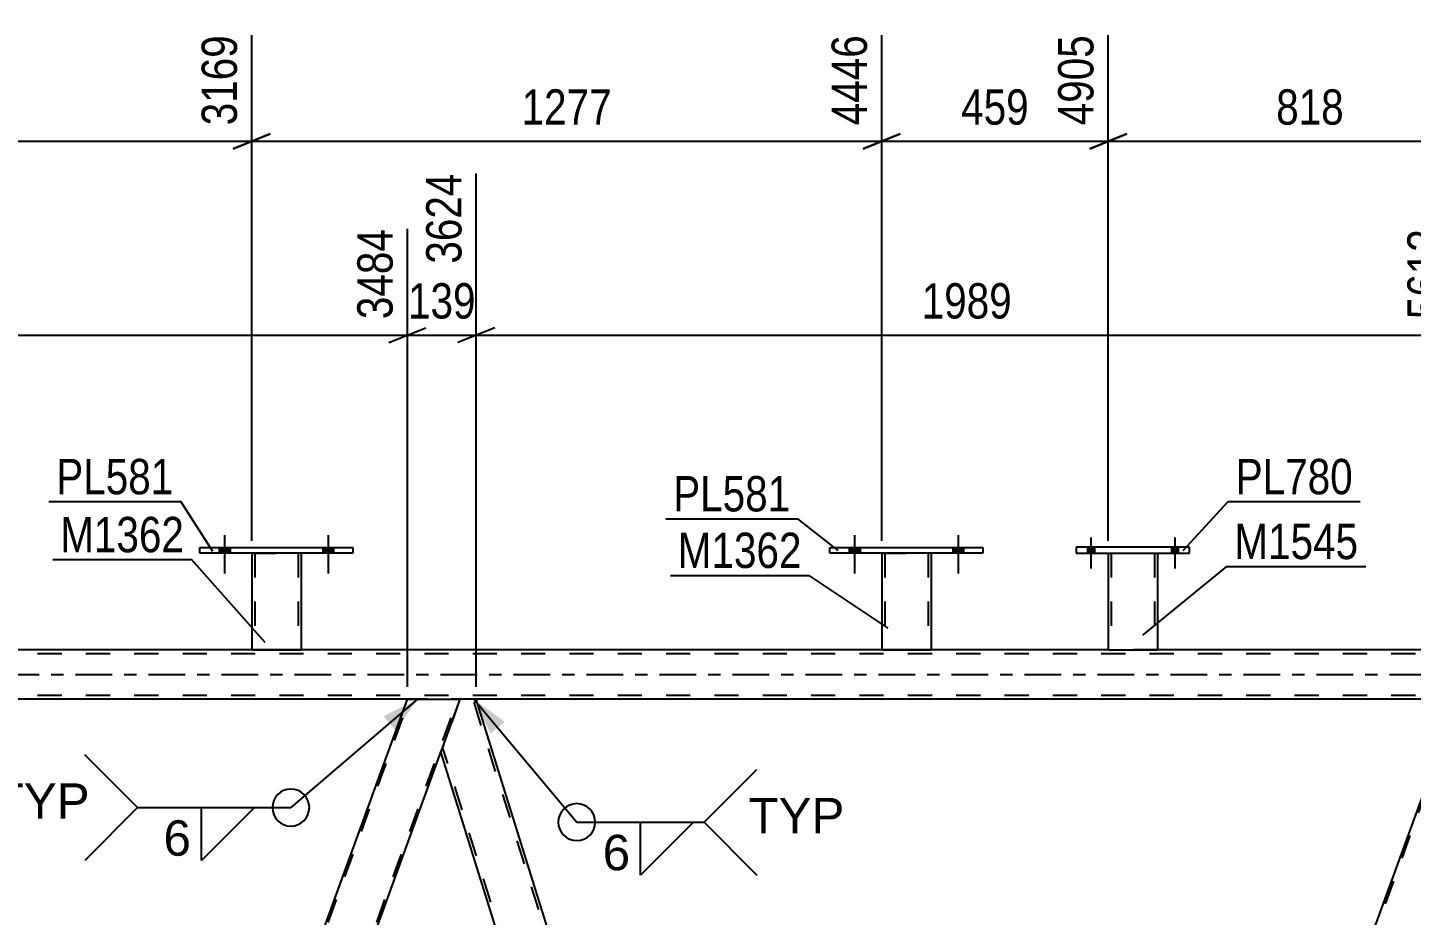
# Model space of a CAD drawing. Header units: millimetres. Extents: x 0 to 841, y 0 to 594.
# Drawn here: x 187.2 to 299.4, y 440.1 to 512.1 of the extents above; entities that cross this region are included whole.
import ezdxf

# ---------------------------------------------------------------- set-up
doc = ezdxf.new("R2010")
doc.units = ezdxf.units.MM
doc.linetypes.add('DXK_LINE_DOT2', pattern=[3.9198, 1.9599, -1.9599])
doc.linetypes.add('DXK_LINE_DOT3', pattern=[5.9187, 2.979, -0.9799, 0.9799, -0.9799])
doc.styles.add('Arial', font='ARIAL.TTF', dxfattribs={"height": 0.2})
doc.styles.add('Arial Narrow', font='ARIALN.TTF', dxfattribs={"height": 0.2})

# ---------------------------------------------------------------- blocks, each defined once
blk = doc.blocks.new('Part-318885039-4270 - 3851')
at = {"color": 2, "linetype": 'Continuous'}
for p, q in [((252.23, 469.98), (264.63, 469.98)), ((252.23, 469.5), (252.23, 469.98)), ((264.63, 469.5), (252.23, 469.5)), ((264.63, 469.98), (264.63, 469.5))]:
    blk.add_line(p, q, dxfattribs=at)
blk = doc.blocks.new('Part-318885039-3908 - 3851')
at = {"color": 7, "linetype": 'DXK_LINE_DOT2'}
for p, q in [((303.28, 457.66), (259.16, 336.44)), ((307.19, 457.66), (263.07, 336.44)), ((307.36, 457.66), (305.84, 453.46)), ((258.99, 336.44), (260.23, 339.87)), ((263.24, 336.44), (258.99, 336.44))]:
    blk.add_line(p, q, dxfattribs=at)
at = {"color": 2, "linetype": 'Continuous'}
for p, q in [((303.11, 457.66), (260.23, 339.87)), ((307.36, 457.66), (303.11, 457.66)), ((305.84, 453.46), (263.24, 336.44))]:
    blk.add_line(p, q, dxfattribs=at)
blk = doc.blocks.new('Part-318885039-3918 - 3851')
at = {"color": 2, "linetype": 'Continuous'}
for p, q in [((274.79, 461.66), (78.6, 461.66)), ((636.79, 461.66), (278.79, 461.66)), ((217.97, 457.66), (138.41, 457.66)), ((303.11, 457.66), (223.55, 457.66))]:
    blk.add_line(p, q, dxfattribs=at)
at = {"color": 7, "linetype": 'DXK_LINE_DOT2'}
for p, q in [((742.64, 461.34), (78.6, 461.34)), ((278.79, 461.66), (274.79, 461.66)), ((742.64, 457.98), (78.6, 457.98)), ((733.04, 457.66), (217.97, 457.66)), ((223.55, 457.66), (217.97, 457.66))]:
    blk.add_line(p, q, dxfattribs=at)
at = {"color": 7, "linetype": 'DXK_LINE_DOT3'}
blk.add_line((78.6, 459.66), (742.64, 459.66), dxfattribs=at)
blk = doc.blocks.new('Part-318885039-4019 - 3851')
at = {"color": 7, "linetype": 'DXK_LINE_DOT2'}
for p, q in [((174.02, 336.44), (218.14, 457.66)), ((177.94, 336.44), (222.06, 457.66)), ((222.23, 457.66), (220.7, 453.46)), ((173.85, 336.44), (175.61, 341.27)), ((178.11, 336.44), (179.87, 341.27)), ((178.11, 336.44), (173.85, 336.44))]:
    blk.add_line(p, q, dxfattribs=at)
at = {"color": 2, "linetype": 'Continuous'}
for p, q in [((175.61, 341.27), (217.97, 457.66)), ((217.97, 457.66), (222.23, 457.66)), ((179.87, 341.27), (220.7, 453.46))]:
    blk.add_line(p, q, dxfattribs=at)
blk = doc.blocks.new('Part-318885039-4033 - 3851')
at = {"color": 2, "linetype": 'Continuous'}
for p, q in [((222.23, 457.66), (220.7, 453.47)), ((223.55, 457.66), (222.23, 457.66)), ((260.25, 339.91), (223.55, 457.66)), ((257.14, 336.44), (220.68, 453.41)), ((220.7, 453.47), (220.7, 453.46)), ((258.99, 336.44), (260.23, 339.87))]:
    blk.add_line(p, q, dxfattribs=at)
at = {"color": 7, "linetype": 'DXK_LINE_DOT2'}
for p, q in [((260.11, 339.54), (223.3, 457.66)), ((220.7, 453.47), (220.68, 453.41)), ((257.39, 336.44), (220.82, 453.79)), ((260.23, 339.87), (260.25, 339.91)), ((258.99, 336.44), (257.14, 336.44))]:
    blk.add_line(p, q, dxfattribs=at)
blk = doc.blocks.new('Part-318885039-4298 - 3851')
at = {"color": 2, "linetype": 'Continuous'}
for p, q in [((272.19, 469.99), (272.19, 469.51)), ((281.39, 469.99), (272.19, 469.99)), ((272.19, 469.51), (281.39, 469.51)), ((281.39, 469.51), (281.39, 469.99))]:
    blk.add_line(p, q, dxfattribs=at)
blk = doc.blocks.new('Bolt-318885039-4109 - 3851')
at = {"linetype": 'Continuous'}
for points in [[(202.71, 469.5), (203.59, 469.5), (203.59, 469.98), (202.71, 469.98)], [(211.11, 469.5), (211.99, 469.5), (211.99, 469.98), (211.11, 469.98)]]:
    blk.add_hatch(color=1, dxfattribs=at).paths.add_polyline_path(points)
at = {"color": 1, "linetype": 'Continuous'}
for p, q in [((203.15, 470.98), (203.15, 467.86)), ((211.55, 470.98), (211.55, 467.86)), ((202.71, 469.98), (202.71, 469.5)), ((203.59, 469.98), (203.59, 469.5)), ((211.11, 469.98), (211.11, 469.5)), ((211.99, 469.98), (211.99, 469.5))]:
    blk.add_line(p, q, dxfattribs=at)
blk = doc.blocks.new('Part-318885039-4293 - 3851')
at = {"color": 2, "linetype": 'Continuous'}
for p, q in [((274.79, 469.51), (274.79, 461.66)), ((278.79, 469.51), (278.79, 461.66)), ((274.79, 461.66), (278.79, 461.66))]:
    blk.add_line(p, q, dxfattribs=at)
at = {"color": 7, "linetype": 'DXK_LINE_DOT2'}
for p, q in [((274.79, 469.51), (278.79, 469.51)), ((275.03, 469.51), (275.03, 461.66)), ((278.55, 469.51), (278.55, 461.66)), ((278.5, 461.66), (278.54, 461.66)), ((278.5, 461.66), (278.54, 461.66)), ((278.54, 461.66), (278.55, 461.66)), ((278.54, 461.66), (278.55, 461.66))]:
    blk.add_line(p, q, dxfattribs=at)
blk = doc.blocks.new('Part-318885039-4093 - 3851')
at = {"color": 7, "linetype": 'DXK_LINE_DOT2'}
for p, q in [((256.43, 469.51), (260.43, 469.51)), ((256.43, 469.5), (256.43, 469.51)), ((256.43, 469.51), (256.43, 469.5)), ((256.67, 469.51), (256.67, 461.67)), ((260.19, 469.51), (260.19, 461.67)), ((260.43, 469.51), (260.43, 469.5)), ((260.43, 469.5), (260.43, 469.51)), ((260.13, 461.67), (260.17, 461.67)), ((260.13, 461.67), (260.17, 461.67)), ((260.17, 461.67), (260.19, 461.67)), ((260.17, 461.67), (260.19, 461.67))]:
    blk.add_line(p, q, dxfattribs=at)
at = {"color": 2, "linetype": 'Continuous'}
for p, q in [((256.43, 469.5), (256.43, 461.67)), ((260.43, 469.5), (260.43, 461.67)), ((256.43, 461.67), (260.43, 461.67))]:
    blk.add_line(p, q, dxfattribs=at)
blk = doc.blocks.new('Bolt-318885039-4128 - 3851')
at = {"linetype": 'Continuous'}
for points in [[(202.71, 469.5), (203.59, 469.5), (203.59, 469.98), (202.71, 469.98)], [(211.11, 469.5), (211.99, 469.5), (211.99, 469.98), (211.11, 469.98)]]:
    blk.add_hatch(color=1, dxfattribs=at).paths.add_polyline_path(points)
at = {"color": 1, "linetype": 'Continuous'}
for p, q in [((203.15, 470.98), (203.15, 467.86)), ((211.55, 470.98), (211.55, 467.86)), ((202.71, 469.98), (202.71, 469.5)), ((203.59, 469.98), (203.59, 469.5)), ((211.11, 469.98), (211.11, 469.5)), ((211.99, 469.98), (211.99, 469.5))]:
    blk.add_line(p, q, dxfattribs=at)
blk = doc.blocks.new('Part-318885039-4239 - 3851')
at = {"color": 7, "linetype": 'DXK_LINE_DOT2'}
for p, q in [((205.35, 469.51), (209.35, 469.51)), ((205.35, 469.5), (205.35, 469.51)), ((205.35, 469.51), (205.35, 469.5)), ((205.59, 469.51), (205.59, 461.67)), ((209.11, 469.51), (209.11, 461.67)), ((209.35, 469.51), (209.35, 469.5)), ((209.35, 469.5), (209.35, 469.51)), ((209.05, 461.67), (209.09, 461.67)), ((209.05, 461.67), (209.09, 461.67)), ((209.09, 461.67), (209.11, 461.67)), ((209.09, 461.67), (209.11, 461.67))]:
    blk.add_line(p, q, dxfattribs=at)
at = {"color": 2, "linetype": 'Continuous'}
for p, q in [((205.35, 469.5), (205.35, 461.67)), ((209.35, 469.5), (209.35, 461.67)), ((205.35, 461.67), (209.35, 461.67))]:
    blk.add_line(p, q, dxfattribs=at)
blk = doc.blocks.new('Part-318885039-4244 - 3851')
at = {"color": 2, "linetype": 'Continuous'}
for p, q in [((201.15, 469.98), (213.55, 469.98)), ((201.15, 469.5), (201.15, 469.98)), ((213.55, 469.5), (201.15, 469.5)), ((213.55, 469.98), (213.55, 469.5))]:
    blk.add_line(p, q, dxfattribs=at)
blk = doc.blocks.new('Bolt-318885039-4282 - 3851')
at = {"linetype": 'Continuous'}
for points in [[(253.79, 469.5), (254.67, 469.5), (254.67, 469.98), (253.79, 469.98)], [(262.19, 469.5), (263.07, 469.5), (263.07, 469.98), (262.19, 469.98)]]:
    blk.add_hatch(color=1, dxfattribs=at).paths.add_polyline_path(points)
at = {"color": 1, "linetype": 'Continuous'}
for p, q in [((254.23, 470.98), (254.23, 467.86)), ((262.63, 470.98), (262.63, 467.86)), ((253.79, 469.98), (253.79, 469.5)), ((254.67, 469.98), (254.67, 469.5)), ((262.19, 469.98), (262.19, 469.5)), ((263.07, 469.98), (263.07, 469.5))]:
    blk.add_line(p, q, dxfattribs=at)
blk = doc.blocks.new('Bolt-318885039-4283 - 3851')
at = {"linetype": 'Continuous'}
for points in [[(253.79, 469.5), (254.67, 469.5), (254.67, 469.98), (253.79, 469.98)], [(262.19, 469.5), (263.07, 469.5), (263.07, 469.98), (262.19, 469.98)]]:
    blk.add_hatch(color=1, dxfattribs=at).paths.add_polyline_path(points)
at = {"color": 1, "linetype": 'Continuous'}
for p, q in [((254.23, 470.98), (254.23, 467.86)), ((262.63, 470.98), (262.63, 467.86)), ((253.79, 469.98), (253.79, 469.5)), ((254.67, 469.98), (254.67, 469.5)), ((262.19, 469.98), (262.19, 469.5)), ((263.07, 469.98), (263.07, 469.5))]:
    blk.add_line(p, q, dxfattribs=at)
blk = doc.blocks.new('Bolt-318885039-4299 - 3851')
at = {"linetype": 'Continuous'}
for points in [[(273.11, 469.51), (273.67, 469.51), (273.67, 469.99), (273.11, 469.99)], [(273.11, 469.51), (273.67, 469.51), (273.67, 469.99), (273.11, 469.99)], [(279.91, 469.51), (280.47, 469.51), (280.47, 469.99), (279.91, 469.99)], [(279.91, 469.51), (280.47, 469.51), (280.47, 469.99), (279.91, 469.99)]]:
    blk.add_hatch(color=1, dxfattribs=at).paths.add_polyline_path(points)
at = {"color": 1, "linetype": 'Continuous'}
for p, q in [((273.39, 470.79), (273.39, 468.27)), ((273.39, 470.79), (273.39, 468.27)), ((280.19, 470.79), (280.19, 468.27)), ((280.19, 470.79), (280.19, 468.27)), ((273.11, 469.99), (273.11, 469.51)), ((273.11, 469.99), (273.11, 469.51)), ((273.67, 469.99), (273.67, 469.51)), ((273.67, 469.99), (273.67, 469.51)), ((279.91, 469.99), (279.91, 469.51)), ((279.91, 469.99), (279.91, 469.51)), ((280.47, 469.99), (280.47, 469.51)), ((280.47, 469.99), (280.47, 469.51))]:
    blk.add_line(p, q, dxfattribs=at)
blk = doc.blocks.new('StraightDimension-318885039-14298 - 3851')
at = {"color": 7, "linetype": 'Continuous'}
for p, q in [((256.43, 470.51), (256.43, 511.52)), ((274.79, 470.51), (274.79, 511.52)), ((257.93, 503.51), (254.93, 502.31)), ((256.43, 502.91), (274.79, 502.91)), ((273.29, 502.31), (276.29, 503.51))]:
    blk.add_line(p, q, dxfattribs=at)
at = {"color": 0}
blk.add_wipeout([(268.95, 503.66), (268.95, 507.86), (262.27, 507.86), (262.27, 503.66)], dxfattribs=at)
at = {"color": 3, "style": 'Arial Narrow'}
blk.add_text('459', height=2.863, dxfattribs=at).set_placement((262.87, 504.26))
at = {"color": 0, "linetype": 'Continuous'}
blk.add_wipeout([(274.19, 512.12), (269.99, 512.12), (269.99, 503.61), (274.19, 503.61)], dxfattribs=at)
at = {"color": 3, "linetype": 'Continuous', "style": 'Arial Narrow'}
blk.add_text('4905', height=2.863, rotation=90.0002, dxfattribs=at).set_placement((273.59, 504.21))
blk = doc.blocks.new('StraightDimension-318885039-14828 - 3851')
at = {"color": 7, "linetype": 'Continuous'}
for p, q in [((223.55, 458.66), (223.55, 500.3)), ((217.97, 458.66), (217.97, 495.8)), ((216.47, 486.59), (219.47, 487.79)), ((217.97, 487.19), (223.55, 487.19)), ((225.05, 487.79), (222.05, 486.59))]:
    blk.add_line(p, q, dxfattribs=at)
at = {"color": 0}
blk.add_wipeout([(224.1, 487.94), (224.1, 492.14), (217.42, 492.14), (217.42, 487.94)], dxfattribs=at)
at = {"color": 3, "style": 'Arial Narrow'}
blk.add_text('139', height=2.863, dxfattribs=at).set_placement((218.02, 488.54))
at = {"color": 0, "linetype": 'Continuous'}
blk.add_wipeout([(222.95, 500.9), (218.75, 500.9), (218.75, 492.39), (222.95, 492.39)], dxfattribs=at)
at = {"color": 3, "linetype": 'Continuous', "style": 'Arial Narrow'}
blk.add_text('3624', height=2.863, rotation=90.0002, dxfattribs=at).set_placement((222.35, 492.99))
blk = doc.blocks.new('StraightDimension-318885039-14299 - 3851')
at = {"color": 7, "linetype": 'Continuous'}
for p, q in [((205.35, 470.51), (205.35, 511.52)), ((256.43, 470.51), (256.43, 511.52)), ((206.85, 503.51), (203.85, 502.31)), ((205.35, 502.91), (256.43, 502.91)), ((254.93, 502.31), (257.93, 503.51))]:
    blk.add_line(p, q, dxfattribs=at)
at = {"color": 0}
blk.add_wipeout([(235.15, 503.66), (235.15, 507.86), (226.63, 507.86), (226.63, 503.66)], dxfattribs=at)
at = {"color": 3, "style": 'Arial Narrow'}
blk.add_text('1277', height=2.863, dxfattribs=at).set_placement((227.23, 504.26))
at = {"color": 0, "linetype": 'Continuous'}
blk.add_wipeout([(255.83, 512.12), (251.63, 512.12), (251.63, 503.61), (255.83, 503.61)], dxfattribs=at)
at = {"color": 3, "linetype": 'Continuous', "style": 'Arial Narrow'}
blk.add_text('4446', height=2.863, rotation=90.0002, dxfattribs=at).set_placement((255.23, 504.21))
blk = doc.blocks.new('StraightDimension-318885039-14300 - 3851')
at = {"color": 7, "linetype": 'Continuous'}
for p, q in [((154.27, 470.51), (154.27, 511.52)), ((205.35, 470.51), (205.35, 511.52)), ((155.77, 503.51), (152.77, 502.31)), ((154.27, 502.91), (205.35, 502.91)), ((203.85, 502.31), (206.85, 503.51))]:
    blk.add_line(p, q, dxfattribs=at)
at = {"color": 0}
blk.add_wipeout([(184.07, 503.66), (184.07, 507.86), (175.55, 507.86), (175.55, 503.66)], dxfattribs=at)
at = {"color": 3, "style": 'Arial Narrow'}
blk.add_text('1277', height=2.863, dxfattribs=at).set_placement((176.15, 504.26))
at = {"color": 0, "linetype": 'Continuous'}
blk.add_wipeout([(204.75, 512.12), (200.55, 512.12), (200.55, 503.61), (204.75, 503.61)], dxfattribs=at)
at = {"color": 3, "linetype": 'Continuous', "style": 'Arial Narrow'}
blk.add_text('3169', height=2.863, rotation=90.0002, dxfattribs=at).set_placement((204.15, 504.21))
blk = doc.blocks.new('StraightDimension-318885039-14297 - 3851')
at = {"color": 7, "linetype": 'Continuous'}
for p, q in [((274.79, 470.51), (274.79, 511.52)), ((307.51, 470.51), (307.51, 511.52)), ((276.29, 503.51), (273.29, 502.31)), ((274.79, 502.91), (307.51, 502.91)), ((306.01, 502.31), (309.01, 503.51))]:
    blk.add_line(p, q, dxfattribs=at)
at = {"color": 0}
blk.add_wipeout([(294.49, 503.66), (294.49, 507.86), (287.81, 507.86), (287.81, 503.66)], dxfattribs=at)
at = {"color": 3, "style": 'Arial Narrow'}
blk.add_text('818', height=2.863, dxfattribs=at).set_placement((288.41, 504.26))
at = {"color": 0, "linetype": 'Continuous'}
blk.add_wipeout([(306.91, 512.12), (302.71, 512.12), (302.71, 503.61), (306.91, 503.61)], dxfattribs=at)
at = {"color": 3, "linetype": 'Continuous', "style": 'Arial Narrow'}
blk.add_text('5723', height=2.863, rotation=90.0002, dxfattribs=at).set_placement((306.31, 504.21))
blk = doc.blocks.new('StraightDimension-318885039-14827 - 3851')
at = {"color": 7, "linetype": 'Continuous'}
for p, q in [((223.55, 458.66), (223.55, 500.3)), ((303.11, 458.66), (303.11, 495.8)), ((225.05, 487.79), (222.05, 486.59)), ((223.55, 487.19), (303.11, 487.19)), ((301.61, 486.59), (304.61, 487.79))]:
    blk.add_line(p, q, dxfattribs=at)
at = {"color": 0}
blk.add_wipeout([(267.58, 487.94), (267.58, 492.14), (259.07, 492.14), (259.07, 487.94)], dxfattribs=at)
at = {"color": 3, "style": 'Arial Narrow'}
blk.add_text('1989', height=2.863, dxfattribs=at).set_placement((259.67, 488.54))
at = {"color": 0, "linetype": 'Continuous'}
blk.add_wipeout([(302.51, 496.4), (298.31, 496.4), (298.31, 487.89), (302.51, 487.89)], dxfattribs=at)
at = {"color": 3, "linetype": 'Continuous', "style": 'Arial Narrow'}
blk.add_text('5613', height=2.863, rotation=90.0002, dxfattribs=at).set_placement((301.91, 488.49))
blk = doc.blocks.new('StraightDimension-318885039-14829 - 3851')
at = {"color": 7, "linetype": 'Continuous'}
for p, q in [((138.41, 458.66), (138.41, 500.3)), ((217.97, 458.66), (217.97, 495.8)), ((139.91, 487.79), (136.91, 486.59)), ((138.41, 487.19), (217.97, 487.19)), ((216.47, 486.59), (219.47, 487.79))]:
    blk.add_line(p, q, dxfattribs=at)
at = {"color": 0}
blk.add_wipeout([(182.45, 487.94), (182.45, 492.14), (173.94, 492.14), (173.94, 487.94)], dxfattribs=at)
at = {"color": 3, "style": 'Arial Narrow'}
blk.add_text('1989', height=2.863, dxfattribs=at).set_placement((174.54, 488.54))
at = {"color": 0, "linetype": 'Continuous'}
blk.add_wipeout([(217.37, 496.4), (213.17, 496.4), (213.17, 487.89), (217.37, 487.89)], dxfattribs=at)
at = {"color": 3, "linetype": 'Continuous', "style": 'Arial Narrow'}
blk.add_text('3484', height=2.863, rotation=90.0002, dxfattribs=at).set_placement((216.77, 488.49))
blk = doc.blocks.new('Mark-318885039-4266 - 3851')
at = {"color": 30, "linetype": 'Continuous'}
for p in [(238.92, 472.3), (252.9, 469.74)]:
    blk.add_line(p, (249.63, 472.3), dxfattribs=at)
at = {"color": 0}
blk.add_wipeout([(249.03, 472.9), (249.03, 475.9), (239.52, 475.9), (239.52, 472.9)], dxfattribs=at)
blk.add_wipeout([(249.03, 472.9), (249.03, 475.9), (239.52, 475.9), (239.52, 472.9)], dxfattribs=at)
at = {"color": 3, "style": 'Arial Narrow'}
blk.add_text('PL581', height=2.863, dxfattribs=at).set_placement((239.52, 472.9))
blk = doc.blocks.new('Mark-318885039-4089 - 3851')
at = {"color": 30, "linetype": 'Continuous'}
for p in [(239.29, 467.71), (256.96, 463.42)]:
    blk.add_line(p, (250.54, 467.71), dxfattribs=at)
at = {"color": 0}
blk.add_wipeout([(249.94, 468.31), (249.94, 471.31), (239.89, 471.31), (239.89, 468.31)], dxfattribs=at)
blk.add_wipeout([(249.94, 468.31), (249.94, 471.31), (239.89, 471.31), (239.89, 468.31)], dxfattribs=at)
at = {"color": 3, "style": 'Arial Narrow'}
blk.add_text('M1362', height=2.863, dxfattribs=at).set_placement((239.89, 468.31))
blk = doc.blocks.new('Mark-318885039-4235 - 3851')
at = {"color": 30, "linetype": 'Continuous'}
for p in [(189.22, 468.99), (206.45, 462.27)]:
    blk.add_line(p, (200.47, 468.99), dxfattribs=at)
at = {"color": 0}
blk.add_wipeout([(199.87, 469.59), (199.87, 472.59), (189.82, 472.59), (189.82, 469.59)], dxfattribs=at)
blk.add_wipeout([(199.87, 469.59), (199.87, 472.59), (189.82, 472.59), (189.82, 469.59)], dxfattribs=at)
at = {"color": 3, "style": 'Arial Narrow'}
blk.add_text('M1362', height=2.863, dxfattribs=at).set_placement((189.82, 469.59))
blk = doc.blocks.new('Mark-318885039-4240 - 3851')
at = {"color": 30, "linetype": 'Continuous'}
for p in [(188.9, 473.69), (202.19, 469.65)]:
    blk.add_line(p, (199.61, 473.69), dxfattribs=at)
at = {"color": 0}
blk.add_wipeout([(199.01, 474.29), (199.01, 477.29), (189.5, 477.29), (189.5, 474.29)], dxfattribs=at)
blk.add_wipeout([(199.01, 474.29), (199.01, 477.29), (189.5, 477.29), (189.5, 474.29)], dxfattribs=at)
at = {"color": 3, "style": 'Arial Narrow'}
blk.add_text('PL581', height=2.863, dxfattribs=at).set_placement((189.5, 474.29))
blk = doc.blocks.new('Mark-318885039-4289 - 3851')
at = {"color": 30, "linetype": 'Continuous'}
for p, q in [((277.6, 462.85), (284.42, 468.43)), ((284.42, 468.43), (295.67, 468.43))]:
    blk.add_line(p, q, dxfattribs=at)
at = {"color": 0}
blk.add_wipeout([(295.07, 469.03), (295.07, 472.03), (285.02, 472.03), (285.02, 469.03)], dxfattribs=at)
blk.add_wipeout([(295.07, 469.03), (295.07, 472.03), (285.02, 472.03), (285.02, 469.03)], dxfattribs=at)
at = {"color": 3, "style": 'Arial Narrow'}
blk.add_text('M1545', height=2.863, dxfattribs=at).set_placement((285.02, 469.03))
blk = doc.blocks.new('Mark-318885039-4294 - 3851')
at = {"color": 30, "linetype": 'Continuous'}
for p, q in [((280.86, 469.72), (284.53, 473.69)), ((284.53, 473.69), (295.23, 473.69))]:
    blk.add_line(p, q, dxfattribs=at)
at = {"color": 0}
blk.add_wipeout([(294.63, 474.29), (294.63, 477.29), (285.13, 477.29), (285.13, 474.29)], dxfattribs=at)
blk.add_wipeout([(294.63, 474.29), (294.63, 477.29), (285.13, 477.29), (285.13, 474.29)], dxfattribs=at)
at = {"color": 3, "style": 'Arial Narrow'}
blk.add_text('PL780', height=2.863, dxfattribs=at).set_placement((285.13, 474.29))
blk = doc.blocks.new('WeldMark-318885039-5487 - 3851')
at = {"linetype": 'Continuous'}
blk.add_hatch(color=30, dxfattribs=at).paths.add_polyline_path([(224.71, 454.88), (223.36, 457.66), (225.86, 455.84)])
at = {"color": 30, "linetype": 'Continuous'}
for p, q in [((223.36, 457.66), (231.7, 447.7)), ((231.7, 447.7), (242.02, 447.7))]:
    blk.add_line(p, q, dxfattribs=at)
at = {"color": 3, "linetype": 'Continuous'}
for p, q in [((242.02, 447.7), (246.31, 451.98)), ((236.88, 447.7), (241.17, 447.7)), ((241.17, 447.7), (236.88, 443.41)), ((236.88, 443.41), (236.88, 447.7)), ((242.02, 447.7), (246.31, 443.41))]:
    blk.add_line(p, q, dxfattribs=at)
blk.add_arc((231.7, 447.7), 1.5, 90, 270, dxfattribs=at)
at = {"color": 0}
blk.add_wipeout([(236.22, 443.6), (236.22, 447), (233.6, 447), (233.6, 443.6)], dxfattribs=at)
at = {"color": 3, "linetype": 'Continuous'}
blk.add_arc((231.7, 447.7), 1.5, 270, 90, dxfattribs=at)
at = {"color": 3, "style": 'Arial'}
blk.add_text('6', height=2.87, dxfattribs=at).set_placement((233.8, 443.8))
at = {"color": 0, "linetype": 'Continuous'}
blk.add_wipeout([(253.4, 446.8), (253.4, 449.8), (245.62, 449.8), (245.62, 446.8)], dxfattribs=at)
blk.add_wipeout([(253.4, 446.8), (253.4, 449.8), (245.62, 449.8), (245.62, 446.8)], dxfattribs=at)
at = {"color": 3, "linetype": 'Continuous', "style": 'Arial'}
blk.add_text('TYP', height=2.865, dxfattribs=at).set_placement((245.62, 446.8))
blk = doc.blocks.new('WeldMark-318885039-5501 - 3851')
at = {"linetype": 'Continuous'}
blk.add_hatch(color=30, dxfattribs=at).paths.add_polyline_path([(216.03, 456.29), (218.8, 457.66), (217.01, 455.15)])
at = {"color": 30, "linetype": 'Continuous'}
for p in [(218.8, 457.66), (196.09, 448.88)]:
    blk.add_line(p, (208.52, 448.88), dxfattribs=at)
at = {"color": 3, "linetype": 'Continuous'}
for p, q in [((196.09, 448.88), (191.81, 453.17)), ((196.09, 448.88), (191.81, 444.6)), ((201.27, 448.88), (205.56, 448.88)), ((205.56, 448.88), (201.27, 444.6)), ((201.27, 444.6), (201.27, 448.88))]:
    blk.add_line(p, q, dxfattribs=at)
for start, end in [(90, 270), (270, 90)]:
    blk.add_arc((208.52, 448.88), 1.5, start, end, dxfattribs=at)
at = {"color": 0}
blk.add_wipeout([(200.62, 444.78), (200.62, 448.18), (197.99, 448.18), (197.99, 444.78)], dxfattribs=at)
at = {"color": 3, "style": 'Arial'}
blk.add_text('6', height=2.87, dxfattribs=at).set_placement((198.19, 444.98))
at = {"color": 0, "linetype": 'Continuous'}
blk.add_wipeout([(192.19, 447.98), (192.19, 450.98), (184.42, 450.98), (184.42, 447.98)], dxfattribs=at)
blk.add_wipeout([(192.19, 447.98), (192.19, 450.98), (184.42, 450.98), (184.42, 447.98)], dxfattribs=at)
at = {"color": 3, "linetype": 'Continuous', "style": 'Arial'}
blk.add_text('TYP', height=2.865, dxfattribs=at).set_placement((184.42, 447.98))

msp = doc.modelspace()

# ---------------------------------------------------------------- block references
for name in ['Bolt-318885039-4109 - 3851', 'Bolt-318885039-4128 - 3851', 'Bolt-318885039-4282 - 3851', 'Bolt-318885039-4283 - 3851', 'Bolt-318885039-4299 - 3851', 'Part-318885039-4244 - 3851', 'Part-318885039-4239 - 3851', 'Part-318885039-4270 - 3851', 'Part-318885039-4093 - 3851', 'Part-318885039-4298 - 3851', 'Part-318885039-4293 - 3851', 'Part-318885039-3918 - 3851', 'Part-318885039-4019 - 3851', 'Part-318885039-4033 - 3851', 'Part-318885039-3908 - 3851']:
    msp.add_blockref(name, (0, 0))

# ---------------------------------------------------------------- next in the draw order: block references
for name in ['StraightDimension-318885039-14298 - 3851', 'StraightDimension-318885039-14828 - 3851', 'WeldMark-318885039-5501 - 3851', 'WeldMark-318885039-5487 - 3851']:
    msp.add_blockref(name, (0, 0))

# ---------------------------------------------------------------- next in the draw order: block references
for name in ['StraightDimension-318885039-14299 - 3851', 'StraightDimension-318885039-14297 - 3851']:
    msp.add_blockref(name, (0, 0))

# ---------------------------------------------------------------- next in the draw order: block references
for name in ['StraightDimension-318885039-14300 - 3851', 'StraightDimension-318885039-14827 - 3851']:
    msp.add_blockref(name, (0, 0))

# ---------------------------------------------------------------- next in the draw order: block references
for name in ['StraightDimension-318885039-14829 - 3851', 'Mark-318885039-4266 - 3851', 'Mark-318885039-4289 - 3851']:
    msp.add_blockref(name, (0, 0))

# ---------------------------------------------------------------- next in the draw order: block references
for name in ['Mark-318885039-4294 - 3851', 'Mark-318885039-4235 - 3851', 'Mark-318885039-4089 - 3851']:
    msp.add_blockref(name, (0, 0))

# ---------------------------------------------------------------- next in the draw order: block references
msp.add_blockref('Mark-318885039-4240 - 3851', (0, 0))

doc.saveas('drawing.dxf')
